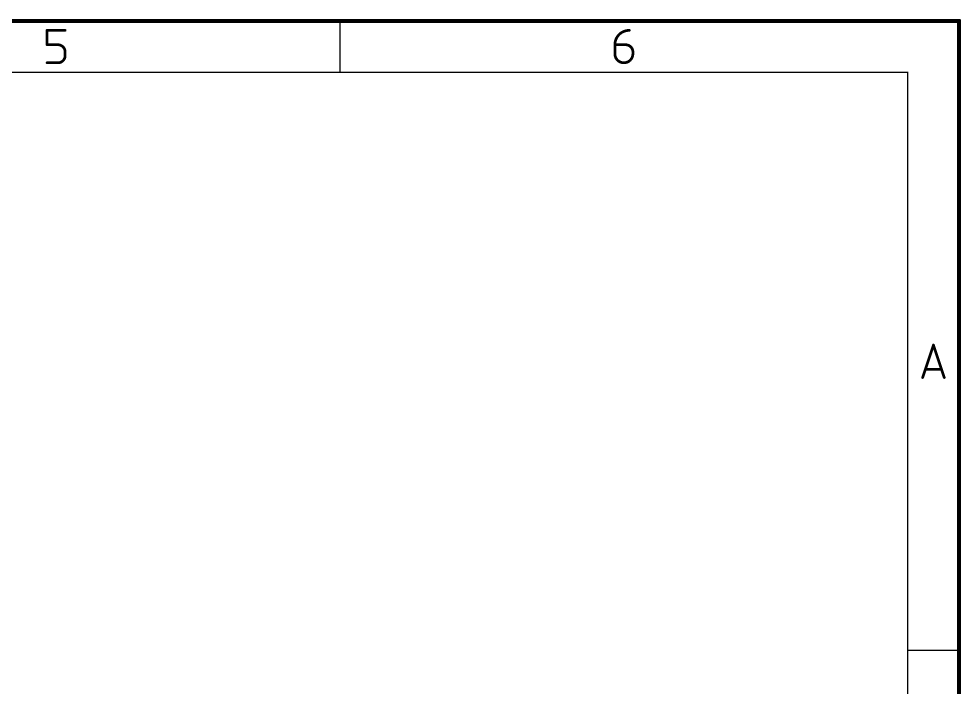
# Model space of a CAD drawing. Extents: x -10 to 250, y 0 to 179.
# Drawn here: x 180.4 to 250.3, y 129.7 to 179.2 of the extents above; entities that cross this region are included whole.
import ezdxf

# ---------------------------------------------------------------- set-up
doc = ezdxf.new("R2010")
doc.units = 0
doc.layers.add('94', color=14, linetype='CONTINUOUS')

msp = doc.modelspace()

# ---------------------------------------------------------------- linework, layer by layer
at = {"layer": '94'}
for points, const_width in [([(250.19, 179.07), (-10.16, 179.07)], 0.3), ([(204.2583, 179.07), (204.2583, 175.26)], 0.1), ([(250.19, 0), (250.19, 179.07)], 0.3), ([(182.5289, 177.2987), (182.5289, 178.3684)], 0.2032), ([(182.5289, 178.3684), (183.8661, 178.3684)], 0.2032), ([(183.3312, 177.2987), (182.5289, 177.2987)], 0.2032), ([(183.8661, 176.4964), (183.8661, 176.7639)], 0.2032), ([(224.6506, 177.2987), (225.4529, 177.2987)], 0.2032), ([(224.6506, 176.6302), (224.6506, 177.2987)], 0.2032), ([(225.9877, 176.7639), (225.9877, 176.6302)], 0.2032), ([(182.5289, 175.9616), (183.3312, 175.9616)], 0.2032), ([(246.38, 175.26), (-6.35, 175.26)], 0.1), ([(246.38, 3.81), (246.38, 175.26)], 0.1), ([(247.4827, 152.6253), (248.285, 155.0322)], 0.2032), ([(248.285, 155.0322), (249.0873, 152.6253)], 0.2032), ([(248.8867, 153.2271), (247.6833, 153.2271)], 0.2032), ([(250.19, 132.3975), (246.38, 132.3975)], 0.1)]:
    msp.add_lwpolyline(points, dxfattribs=dict(at, const_width=const_width))
for points, const_width in [([(204.2833, 179.07, 1), (204.2333, 179.07)], 0.05), ([(250.265, 179.07, 1), (250.115, 179.07)], 0.15), ([(250.19, 178.995, 1), (250.19, 179.145)], 0.15), ([(182.5797, 178.3684, 1), (182.4781, 178.3684)], 0.1016), ([(182.5289, 178.4192, 1), (182.5289, 178.3176)], 0.1016), ([(183.8661, 178.3176, 1), (183.8661, 178.4192)], 0.1016), ([(225.7203, 178.3684, 0.4142), (224.6506, 177.2987)], 0.2032), ([(225.7203, 178.3176, 1), (225.7203, 178.4192)], 0.1016), ([(182.5289, 177.3495, 1), (182.5289, 177.2479)], 0.1016), ([(182.4781, 177.2987, 1), (182.5797, 177.2987)], 0.1016), ([(183.8661, 176.7639, 0.4142), (183.3312, 177.2987)], 0.2032), ([(183.3312, 177.3495, 1), (183.3312, 177.2479)], 0.1016), ([(183.3312, 177.2479, 1), (183.3312, 177.3495)], 0.1016), ([(183.9169, 176.7639, 1), (183.8153, 176.7639)], 0.1016), ([(224.6506, 177.3495, 1), (224.6506, 177.2479)], 0.1016), ([(224.7014, 177.2987, 1), (224.5998, 177.2987)], 0.1016), ([(224.5998, 177.2987, 1), (224.7014, 177.2987)], 0.1016), ([(225.9877, 176.7639, 0.4142), (225.4529, 177.2987)], 0.2032), ([(225.4529, 177.3495, 1), (225.4529, 177.2479)], 0.1016), ([(225.4529, 177.2479, 1), (225.4529, 177.3495)], 0.1016), ([(226.0385, 176.7639, 1), (225.9369, 176.7639)], 0.1016), ([(183.3312, 175.9616, 0.4142), (183.8661, 176.4964)], 0.2032), ([(183.8153, 176.7639, 1), (183.9169, 176.7639)], 0.1016), ([(183.9169, 176.4964, 1), (183.8153, 176.4964)], 0.1016), ([(183.8153, 176.4964, 1), (183.9169, 176.4964)], 0.1016), ([(224.6506, 176.6302, 1), (225.9877, 176.6302)], 0.2032), ([(224.7014, 176.6302, 1), (224.5998, 176.6302)], 0.1016), ([(224.5998, 176.6302, 1), (224.7014, 176.6302)], 0.1016), ([(225.9369, 176.7639, 1), (226.0385, 176.7639)], 0.1016), ([(226.0385, 176.6302, 1), (225.9369, 176.6302)], 0.1016), ([(225.9369, 176.6302, 1), (226.0385, 176.6302)], 0.1016), ([(182.5289, 176.0124, 1), (182.5289, 175.9108)], 0.1016), ([(183.3312, 176.0124, 1), (183.3312, 175.9108)], 0.1016), ([(183.3312, 175.9108, 1), (183.3312, 176.0124)], 0.1016), ([(204.2333, 175.26, 1), (204.2833, 175.26)], 0.05), ([(246.405, 175.26, 1), (246.355, 175.26)], 0.05), ([(246.38, 175.235, 1), (246.38, 175.285)], 0.05), ([(248.3332, 155.0482, 1), (248.2368, 155.0161)], 0.1016), ([(248.3332, 155.0161, 1), (248.2368, 155.0482)], 0.1016), ([(247.6833, 153.2779, 1), (247.6833, 153.1763)], 0.1016), ([(248.8867, 153.1763, 1), (248.8867, 153.2779)], 0.1016), ([(247.4345, 152.6414, 1), (247.5309, 152.6093)], 0.1016), ([(249.0391, 152.6093, 1), (249.1355, 152.6414)], 0.1016), ([(246.38, 132.4225, 1), (246.38, 132.3725)], 0.05), ([(250.19, 132.3725, 1), (250.19, 132.4225)], 0.05)]:
    msp.add_lwpolyline(points, format="xyb", dxfattribs=dict(at, const_width=const_width))

doc.saveas('drawing.dxf')
